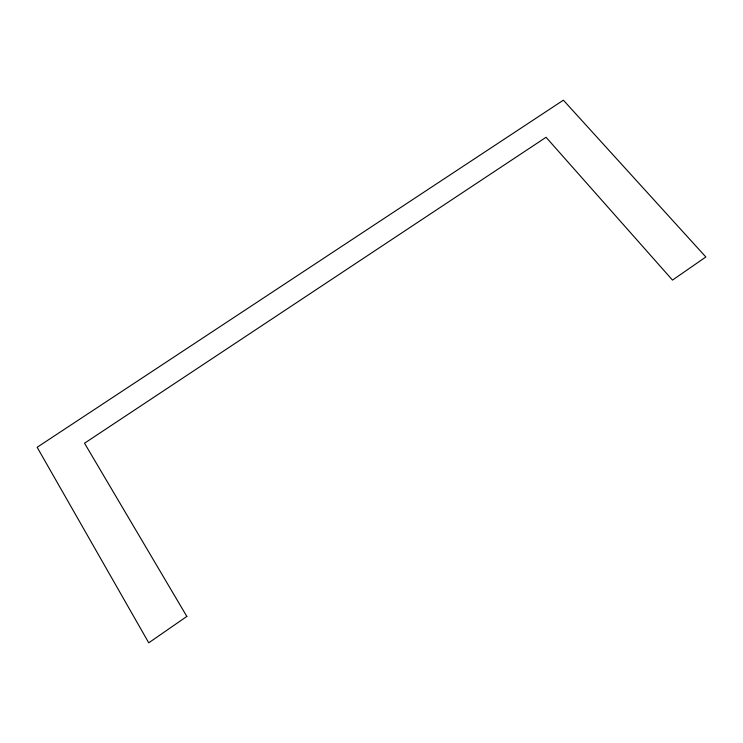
<?xml version="1.0" encoding="UTF-8"?>
<svg xmlns="http://www.w3.org/2000/svg" width="743" height="743" viewBox="0 0 743 743"><rect width="100%" height="100%" fill="white"/><g stroke="black" fill="none" stroke-linecap="round" stroke-linejoin="round"><path stroke-width="1.11" d="M186.837 616.43L148.749 642.816L37.15 447.277L563.38 100.184L705.85 256.985L672.489 280.092L546.059 137.279L84.526 443.218L186.837 616.43"/></g></svg>
